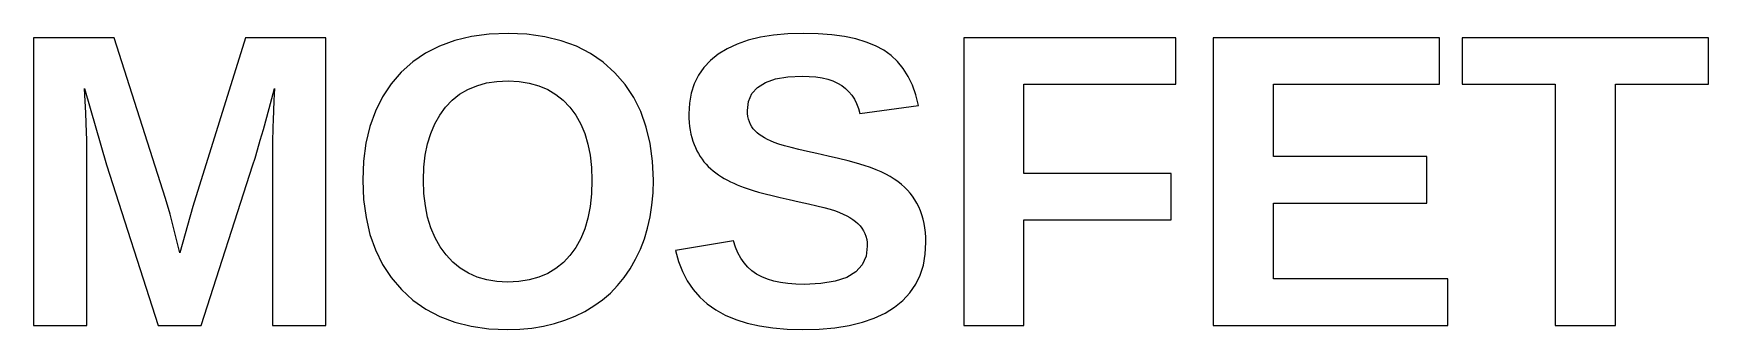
# Model space of a CAD drawing. Header units: metres. Extents: x -84 to 281, y -201 to 77.
# Drawn here: x -83.66 to -55.85, y 45.6 to 50.51 of the extents above; entities that cross this region are included whole.
import ezdxf

# ---------------------------------------------------------------- set-up
doc = ezdxf.new("R2010")
doc.units = ezdxf.units.M

msp = doc.modelspace()

# ---------------------------------------------------------------- linework, layer by layer
for p, q in [((-82.3242, 50.443), (-83.6635, 50.443)), ((-83.6635, 50.443), (-83.6635, 45.6656)), ((-81.4697, 47.7712), (-82.3242, 50.443)), ((-80.1406, 50.443), (-81.0188, 47.639)), ((-78.8081, 50.443), (-80.1406, 50.443)), ((-78.8081, 45.6656), (-78.8081, 50.443)), ((-76.6652, 50.3959), (-76.9186, 50.3038)), ((-76.3916, 50.4616), (-76.6652, 50.3959)), ((-76.0976, 50.5011), (-76.3916, 50.4616)), ((-75.7832, 50.5142), (-76.0976, 50.5011)), ((-75.4688, 50.5009), (-75.7832, 50.5142)), ((-75.1747, 50.4611), (-75.4688, 50.5009)), ((-74.9009, 50.3947), (-75.1747, 50.4611)), ((-74.6473, 50.3017), (-74.9009, 50.3947)), ((-71.795, 50.4018), (-71.9792, 50.3386)), ((-71.5928, 50.451), (-71.795, 50.4018)), ((-71.3725, 50.4861), (-71.5928, 50.451)), ((-71.1342, 50.5072), (-71.3725, 50.4861)), ((-70.8778, 50.5142), (-71.1342, 50.5072)), ((-70.633, 50.5085), (-70.8778, 50.5142)), ((-70.4063, 50.4915), (-70.633, 50.5085)), ((-70.1976, 50.4632), (-70.4063, 50.4915)), ((-70.007, 50.4234), (-70.1976, 50.4632)), ((-69.8345, 50.3724), (-70.007, 50.4234)), ((-69.68, 50.3099), (-69.8345, 50.3724)), ((-64.693, 50.443), (-68.2159, 50.443)), ((-68.2159, 50.443), (-68.2159, 45.6656)), ((-64.693, 49.67), (-64.693, 50.443)), ((-60.3165, 50.443), (-64.0734, 50.443)), ((-64.0734, 50.443), (-64.0734, 45.6656)), ((-60.3165, 49.67), (-60.3165, 50.443)), ((-55.8475, 50.443), (-59.9366, 50.443)), ((-59.9366, 50.443), (-59.9366, 49.67)), ((-55.8475, 49.67), (-55.8475, 50.443)), ((-77.1516, 50.1855), (-77.3642, 50.0409)), ((-76.9186, 50.3038), (-77.1516, 50.1855)), ((-74.414, 50.1821), (-74.6473, 50.3017)), ((-74.201, 50.0359), (-74.414, 50.1821)), ((-72.2934, 50.1701), (-72.4224, 50.0656)), ((-72.1453, 50.2614), (-72.2934, 50.1701)), ((-71.9792, 50.3386), (-72.1453, 50.2614)), ((-69.5436, 50.2362), (-69.68, 50.3099)), ((-69.4227, 50.1493), (-69.5436, 50.2362)), ((-69.3147, 50.0477), (-69.4227, 50.1493)), ((-77.5565, 49.87), (-77.7256, 49.6756)), ((-77.3642, 50.0409), (-77.5565, 49.87)), ((-74.0083, 49.8632), (-74.201, 50.0359)), ((-73.8387, 49.6673), (-74.0083, 49.8632)), ((-72.621, 49.8194), (-72.6905, 49.6777)), ((-72.5317, 49.9486), (-72.621, 49.8194)), ((-72.4224, 50.0656), (-72.5317, 49.9486)), ((-71.3432, 49.7591), (-71.1392, 49.7939)), ((-71.1392, 49.7939), (-70.8981, 49.8056)), ((-70.8981, 49.8056), (-70.7801, 49.8024)), ((-70.7801, 49.8024), (-70.6702, 49.7928)), ((-70.6702, 49.7928), (-70.5684, 49.7769)), ((-69.2197, 49.9312), (-69.3147, 50.0477)), ((-69.1375, 49.8), (-69.2197, 49.9312)), ((-69.0684, 49.6539), (-69.1375, 49.8)), ((-82.805, 49.3882), (-82.8158, 49.6021)), ((-82.8158, 49.6021), (-82.453, 48.3307)), ((-79.7287, 49.3528), (-79.6625, 49.6021)), ((-79.6625, 49.6021), (-79.6707, 49.4022)), ((-77.7256, 49.6756), (-77.8687, 49.4606)), ((-76.5866, 49.5053), (-76.4508, 49.5853)), ((-76.4508, 49.5853), (-76.3026, 49.6475)), ((-76.3026, 49.6475), (-76.1419, 49.692)), ((-76.1419, 49.692), (-75.9688, 49.7187)), ((-75.9688, 49.7187), (-75.7832, 49.7276)), ((-75.7832, 49.7276), (-75.6003, 49.7186)), ((-75.6003, 49.7186), (-75.4295, 49.6917)), ((-75.4295, 49.6917), (-75.2707, 49.6469)), ((-75.2707, 49.6469), (-75.1239, 49.5842)), ((-75.1239, 49.5842), (-74.9892, 49.5035)), ((-73.6952, 49.4516), (-73.8387, 49.6673)), ((-72.7402, 49.5236), (-72.77, 49.3571)), ((-72.6905, 49.6777), (-72.7402, 49.5236)), ((-71.7883, 49.3871), (-71.7326, 49.515)), ((-71.7326, 49.515), (-71.6399, 49.6196)), ((-71.6399, 49.6196), (-71.5101, 49.7009)), ((-71.5101, 49.7009), (-71.3432, 49.7591)), ((-70.5684, 49.7769), (-70.4746, 49.7546)), ((-70.4746, 49.7546), (-70.389, 49.726)), ((-70.389, 49.726), (-70.3115, 49.6909)), ((-70.3115, 49.6909), (-70.2421, 49.6496)), ((-70.2421, 49.6496), (-70.1798, 49.6019)), ((-70.1798, 49.6019), (-70.1239, 49.548)), ((-70.1239, 49.548), (-70.0742, 49.4879)), ((-69.0121, 49.493), (-69.0684, 49.6539)), ((-67.2157, 48.1916), (-67.2157, 49.67)), ((-67.2157, 49.67), (-64.693, 49.67)), ((-63.0732, 48.4697), (-63.0732, 49.67)), ((-63.0732, 49.67), (-60.3165, 49.67)), ((-59.9366, 49.67), (-58.3939, 49.67)), ((-58.3939, 49.67), (-58.3939, 45.6656)), ((-57.3936, 49.67), (-55.8475, 49.67)), ((-57.3936, 45.6656), (-57.3936, 49.67)), ((-82.7959, 49.1961), (-82.805, 49.3882)), ((-79.7898, 49.1261), (-79.7287, 49.3528)), ((-79.6707, 49.4022), (-79.6776, 49.2287)), ((-77.8687, 49.4606), (-77.9858, 49.225)), ((-76.9179, 49.1604), (-76.8208, 49.2919)), ((-76.8208, 49.2919), (-76.7099, 49.4075)), ((-76.7099, 49.4075), (-76.5866, 49.5053)), ((-74.9892, 49.5035), (-74.8665, 49.405)), ((-74.8665, 49.405), (-74.7559, 49.2885)), ((-74.7559, 49.2885), (-74.6587, 49.1562)), ((-73.5778, 49.2162), (-73.6952, 49.4516)), ((-72.77, 49.3571), (-72.7799, 49.1783)), ((-71.8068, 49.236), (-71.7883, 49.3871)), ((-71.8048, 49.1841), (-71.8068, 49.236)), ((-70.0742, 49.4879), (-70.0309, 49.4215)), ((-70.0309, 49.4215), (-69.9938, 49.3489)), ((-69.9938, 49.3489), (-69.9631, 49.2701)), ((-69.9631, 49.2701), (-69.9386, 49.1851)), ((-69.9386, 49.1851), (-68.9689, 49.3173)), ((-68.9689, 49.3173), (-69.0121, 49.493)), ((-82.7884, 49.0257), (-82.7959, 49.1961)), ((-82.7826, 48.877), (-82.7884, 49.0257)), ((-79.8458, 48.9219), (-79.7898, 49.1261)), ((-79.688, 48.9611), (-79.6914, 48.8669)), ((-79.6834, 49.0817), (-79.688, 48.9611)), ((-79.6776, 49.2287), (-79.6834, 49.0817)), ((-78.0769, 48.9688), (-78.1419, 48.6919)), ((-77.9858, 49.225), (-78.0769, 48.9688)), ((-77.0673, 48.8552), (-77.0001, 49.0148)), ((-77.0001, 49.0148), (-76.9179, 49.1604)), ((-74.6587, 49.1562), (-74.5765, 49.0103)), ((-74.5765, 49.0103), (-74.5092, 48.8508)), ((-73.4865, 48.9609), (-73.5778, 49.2162)), ((-73.4213, 48.6859), (-73.4865, 48.9609)), ((-72.7799, 49.1783), (-72.7785, 49.1068)), ((-72.7785, 49.1068), (-72.7745, 49.0377)), ((-72.7745, 49.0377), (-72.7678, 48.9709)), ((-72.7678, 48.9709), (-72.7583, 48.9065)), ((-71.7989, 49.1349), (-71.8048, 49.1841)), ((-71.7891, 49.0886), (-71.7989, 49.1349)), ((-71.7753, 49.045), (-71.7891, 49.0886)), ((-71.7575, 49.0041), (-71.7753, 49.045)), ((-71.7358, 48.9661), (-71.7575, 49.0041)), ((-71.7102, 48.9308), (-71.7358, 48.9661)), ((-82.7784, 48.75), (-82.7826, 48.877)), ((-82.776, 48.6447), (-82.7784, 48.75)), ((-79.9424, 48.5811), (-79.8967, 48.7402)), ((-79.8967, 48.7402), (-79.8458, 48.9219)), ((-79.6956, 48.7017), (-79.6959, 48.6736)), ((-79.6952, 48.7298), (-79.6956, 48.7017)), ((-79.6947, 48.7579), (-79.6952, 48.7298)), ((-79.6936, 48.7992), (-79.6947, 48.7579)), ((-79.6914, 48.8669), (-79.6936, 48.7992)), ((-78.1419, 48.6919), (-78.1809, 48.3945)), ((-77.157, 48.4939), (-77.1196, 48.6816)), ((-77.1196, 48.6816), (-77.0673, 48.8552)), ((-74.5092, 48.8508), (-74.4569, 48.6776)), ((-73.3821, 48.391), (-73.4213, 48.6859)), ((-72.7583, 48.9065), (-72.7462, 48.8445)), ((-72.7462, 48.8445), (-72.7313, 48.7847)), ((-72.7313, 48.7847), (-72.7138, 48.7274)), ((-72.7138, 48.7274), (-72.6938, 48.6722)), ((-71.6807, 48.8976), (-71.7102, 48.9308)), ((-71.6474, 48.8659), (-71.6807, 48.8976)), ((-71.6102, 48.8356), (-71.6474, 48.8659)), ((-71.5693, 48.8068), (-71.6102, 48.8356)), ((-71.5246, 48.7794), (-71.5693, 48.8068)), ((-71.476, 48.7535), (-71.5246, 48.7794)), ((-71.4237, 48.729), (-71.476, 48.7535)), ((-71.3615, 48.7044), (-71.4237, 48.729)), ((-71.2834, 48.6781), (-71.3615, 48.7044)), ((-71.1893, 48.65), (-71.2834, 48.6781)), ((-82.7751, 48.5612), (-82.776, 48.6447)), ((-82.7751, 45.6656), (-82.7751, 48.5612)), ((-80.0185, 48.3307), (-79.983, 48.4446)), ((-79.983, 48.4446), (-79.9424, 48.5811)), ((-79.6963, 48.6174), (-79.6964, 48.5893)), ((-79.6964, 48.5893), (-79.6964, 48.5612)), ((-79.6964, 48.5612), (-79.6964, 45.6656)), ((-79.6961, 48.6455), (-79.6963, 48.6174)), ((-79.6959, 48.6736), (-79.6961, 48.6455)), ((-77.1794, 48.2922), (-77.157, 48.4939)), ((-74.4569, 48.6776), (-74.4195, 48.4908)), ((-74.4195, 48.4908), (-74.3971, 48.2904)), ((-72.6938, 48.6722), (-72.6717, 48.6191)), ((-72.6717, 48.6191), (-72.6475, 48.5681)), ((-72.6475, 48.5681), (-72.6211, 48.5192)), ((-72.6211, 48.5192), (-72.5926, 48.4724)), ((-72.5926, 48.4724), (-72.5619, 48.4276)), ((-72.5619, 48.4276), (-72.5291, 48.3849)), ((-71.0794, 48.6203), (-71.1893, 48.65)), ((-70.9535, 48.5887), (-71.0794, 48.6203)), ((-70.8117, 48.5555), (-70.9535, 48.5887)), ((-70.654, 48.5205), (-70.8117, 48.5555)), ((-70.4653, 48.4793), (-70.654, 48.5205)), ((-70.2927, 48.439), (-70.4653, 48.4793)), ((-70.136, 48.3996), (-70.2927, 48.439)), ((-60.5234, 48.4697), (-63.0732, 48.4697)), ((-60.5234, 47.6966), (-60.5234, 48.4697)), ((-82.453, 48.3307), (-81.5918, 45.6656)), ((-80.8798, 45.6656), (-80.0185, 48.3307)), ((-78.1809, 48.3945), (-78.194, 48.0764)), ((-77.1869, 48.0764), (-77.1794, 48.2922)), ((-74.3971, 48.2904), (-74.3896, 48.0764)), ((-73.3691, 48.0764), (-73.3821, 48.391)), ((-72.5291, 48.3849), (-72.4941, 48.3441)), ((-72.4941, 48.3441), (-72.4571, 48.3051)), ((-72.4571, 48.3051), (-72.418, 48.2677)), ((-72.418, 48.2677), (-72.3768, 48.2321)), ((-72.3768, 48.2321), (-72.3336, 48.1982)), ((-72.3336, 48.1982), (-72.2882, 48.1661)), ((-72.2882, 48.1661), (-72.2408, 48.1357)), ((-72.2408, 48.1357), (-72.1916, 48.1067)), ((-69.9953, 48.3611), (-70.136, 48.3996)), ((-69.8706, 48.3235), (-69.9953, 48.3611)), ((-69.7618, 48.2868), (-69.8706, 48.3235)), ((-69.6691, 48.251), (-69.7618, 48.2868)), ((-69.5868, 48.2148), (-69.6691, 48.251)), ((-69.5096, 48.1769), (-69.5868, 48.2148)), ((-69.4375, 48.1374), (-69.5096, 48.1769)), ((-69.3704, 48.0963), (-69.4375, 48.1374)), ((-64.771, 48.1916), (-67.2157, 48.1916)), ((-64.771, 47.4186), (-64.771, 48.1916)), ((-78.194, 48.0764), (-78.1809, 47.757)), ((-77.1793, 47.8584), (-77.1869, 48.0764)), ((-77.1563, 47.6541), (-77.1793, 47.8584)), ((-74.3971, 47.8524), (-74.4194, 47.6435)), ((-74.3896, 48.0764), (-74.3971, 47.8524)), ((-73.3932, 47.6648), (-73.3751, 47.8669)), ((-73.3751, 47.8669), (-73.3691, 48.0764)), ((-72.1916, 48.1067), (-72.1407, 48.0788)), ((-72.1407, 48.0788), (-72.0881, 48.052)), ((-72.0881, 48.052), (-72.0338, 48.0264)), ((-72.0338, 48.0264), (-71.9779, 48.0018)), ((-71.9779, 48.0018), (-71.9203, 47.9783)), ((-71.9203, 47.9783), (-71.8611, 47.956)), ((-71.8611, 47.956), (-71.7944, 47.9332)), ((-71.7944, 47.9332), (-71.7144, 47.9084)), ((-71.7144, 47.9084), (-71.6211, 47.8816)), ((-71.6211, 47.8816), (-71.5145, 47.8528)), ((-71.5145, 47.8528), (-71.3947, 47.8219)), ((-69.3084, 48.0534), (-69.3704, 48.0963)), ((-69.2514, 48.0089), (-69.3084, 48.0534)), ((-69.1995, 47.9628), (-69.2514, 48.0089)), ((-69.1517, 47.9145), (-69.1995, 47.9628)), ((-69.1073, 47.8636), (-69.1517, 47.9145)), ((-69.0662, 47.81), (-69.1073, 47.8636)), ((-81.3951, 47.5135), (-81.4697, 47.7712)), ((-81.0188, 47.639), (-81.2324, 46.8727)), ((-78.1809, 47.757), (-78.1418, 47.4576)), ((-77.1181, 47.4635), (-77.1563, 47.6541)), ((-74.4194, 47.6435), (-74.4566, 47.4497)), ((-73.4233, 47.47), (-73.3932, 47.6648)), ((-71.3947, 47.8219), (-71.2615, 47.7891)), ((-71.2615, 47.7891), (-71.1151, 47.7543)), ((-71.1151, 47.7543), (-70.946, 47.7192)), ((-70.946, 47.7192), (-70.7934, 47.6856)), ((-70.7934, 47.6856), (-70.6571, 47.6536)), ((-70.6571, 47.6536), (-70.5372, 47.623)), ((-70.5372, 47.623), (-70.4337, 47.5941)), ((-70.4337, 47.5941), (-70.3466, 47.5666)), ((-70.3466, 47.5666), (-70.276, 47.5406)), ((-69.0284, 47.7538), (-69.0662, 47.81)), ((-68.9939, 47.695), (-69.0284, 47.7538)), ((-68.9628, 47.6335), (-68.9939, 47.695)), ((-68.935, 47.5694), (-68.9628, 47.6335)), ((-68.9107, 47.5026), (-68.935, 47.5694)), ((-63.0732, 46.4387), (-63.0732, 47.6966)), ((-63.0732, 47.6966), (-60.5234, 47.6966)), ((-81.2324, 46.8727), (-81.3951, 47.5135)), ((-78.1418, 47.4576), (-78.0766, 47.1782)), ((-77.0646, 47.2864), (-77.1181, 47.4635)), ((-74.4566, 47.4497), (-74.5087, 47.2709)), ((-73.4654, 47.2825), (-73.4233, 47.47)), ((-70.276, 47.5406), (-70.2155, 47.5145)), ((-70.2155, 47.5145), (-70.159, 47.4867)), ((-70.159, 47.4867), (-70.1066, 47.457)), ((-70.1066, 47.457), (-70.0581, 47.4255)), ((-70.0581, 47.4255), (-70.0137, 47.3922)), ((-70.0137, 47.3922), (-69.9733, 47.3571)), ((-69.9733, 47.3571), (-69.9369, 47.3202)), ((-69.9369, 47.3202), (-69.905, 47.281)), ((-68.8901, 47.433), (-68.9107, 47.5026)), ((-68.8733, 47.3605), (-68.8901, 47.433)), ((-68.8602, 47.2852), (-68.8733, 47.3605)), ((-67.2157, 47.4186), (-64.771, 47.4186)), ((-67.2157, 45.6656), (-67.2157, 47.4186)), ((-78.0766, 47.1782), (-77.9852, 46.9188)), ((-76.9958, 47.123), (-77.0646, 47.2864)), ((-76.9117, 46.9732), (-76.9958, 47.123)), ((-74.5756, 47.1073), (-74.6575, 46.9587)), ((-74.5087, 47.2709), (-74.5756, 47.1073)), ((-73.5858, 46.9296), (-73.5196, 47.1024)), ((-73.5196, 47.1024), (-73.4654, 47.2825)), ((-72.0374, 47.0693), (-73.0037, 46.91)), ((-72.0055, 46.9651), (-72.0374, 47.0693)), ((-69.905, 47.281), (-69.8779, 47.2389)), ((-69.8779, 47.2389), (-69.8558, 47.1938)), ((-69.8558, 47.1938), (-69.8386, 47.1459)), ((-69.8386, 47.1459), (-69.8263, 47.095)), ((-69.8263, 47.095), (-69.819, 47.0413)), ((-69.819, 47.0413), (-69.8165, 46.9846)), ((-68.8509, 47.207), (-68.8602, 47.2852)), ((-68.854, 46.8484), (-68.8434, 47.0422)), ((-68.8453, 47.1261), (-68.8509, 47.207)), ((-68.8434, 47.0422), (-68.8453, 47.1261)), ((-77.9852, 46.9188), (-77.8679, 46.6795)), ((-76.8123, 46.8371), (-76.9117, 46.9732)), ((-76.6996, 46.717), (-76.8123, 46.8371)), ((-74.7542, 46.8252), (-74.8646, 46.7083)), ((-74.6575, 46.9587), (-74.7542, 46.8252)), ((-73.7536, 46.6078), (-73.6641, 46.7642)), ((-73.6641, 46.7642), (-73.5858, 46.9296)), ((-73.0037, 46.91), (-72.9535, 46.7279)), ((-71.966, 46.8694), (-72.0055, 46.9651)), ((-71.9188, 46.7821), (-71.966, 46.8694)), ((-71.8641, 46.7034), (-71.9188, 46.7821)), ((-69.8379, 46.8155), (-69.902, 46.6724)), ((-69.8165, 46.9846), (-69.8379, 46.8155)), ((-68.8859, 46.6682), (-68.854, 46.8484)), ((-77.8679, 46.6795), (-77.7244, 46.4601)), ((-77.7244, 46.4601), (-77.5548, 46.2607)), ((-76.5759, 46.6154), (-76.6996, 46.717)), ((-76.441, 46.5322), (-76.5759, 46.6154)), ((-76.295, 46.4676), (-76.441, 46.5322)), ((-76.1378, 46.4214), (-76.295, 46.4676)), ((-75.2709, 46.4654), (-75.4314, 46.4204)), ((-75.1229, 46.5284), (-75.2709, 46.4654)), ((-74.9875, 46.6093), (-75.1229, 46.5284)), ((-74.8646, 46.7083), (-74.9875, 46.6093)), ((-73.9636, 46.3277), (-73.8534, 46.4624)), ((-73.8534, 46.4624), (-73.7536, 46.6078)), ((-72.9535, 46.7279), (-72.888, 46.5596)), ((-72.888, 46.5596), (-72.8073, 46.4049)), ((-71.8018, 46.6332), (-71.8641, 46.7034)), ((-71.7318, 46.5715), (-71.8018, 46.6332)), ((-71.6543, 46.5183), (-71.7318, 46.5715)), ((-71.5684, 46.4729), (-71.6543, 46.5183)), ((-71.4735, 46.4345), (-71.5684, 46.4729)), ((-70.1586, 46.4642), (-70.351, 46.3992)), ((-70.0089, 46.5553), (-70.1586, 46.4642)), ((-69.902, 46.6724), (-70.0089, 46.5553)), ((-69.0134, 46.3481), (-68.939, 46.5014)), ((-68.939, 46.5014), (-68.8859, 46.6682)), ((-77.5548, 46.2607), (-77.3623, 46.0848)), ((-75.9695, 46.3937), (-76.1378, 46.4214)), ((-75.79, 46.3844), (-75.9695, 46.3937)), ((-75.6044, 46.3934), (-75.79, 46.3844)), ((-75.4314, 46.4204), (-75.6044, 46.3934)), ((-74.2152, 46.0911), (-74.0842, 46.204)), ((-74.0842, 46.204), (-73.9636, 46.3277)), ((-72.8073, 46.4049), (-72.7114, 46.264)), ((-72.7114, 46.264), (-72.6003, 46.1367)), ((-71.3696, 46.403), (-71.4735, 46.4345)), ((-71.2568, 46.3786), (-71.3696, 46.403)), ((-71.1349, 46.3611), (-71.2568, 46.3786)), ((-71.004, 46.3506), (-71.1349, 46.3611)), ((-70.8642, 46.3471), (-71.004, 46.3506)), ((-70.5862, 46.3601), (-70.8642, 46.3471)), ((-70.351, 46.3992), (-70.5862, 46.3601)), ((-69.2258, 46.0819), (-69.109, 46.2082)), ((-69.109, 46.2082), (-69.0134, 46.3481)), ((-60.1776, 46.4387), (-63.0732, 46.4387)), ((-60.1776, 45.6656), (-60.1776, 46.4387)), ((-77.3623, 46.0848), (-77.1499, 45.936)), ((-77.1499, 45.936), (-76.9176, 45.8143)), ((-74.669, 45.8183), (-74.5083, 45.8979)), ((-74.5083, 45.8979), (-74.3566, 45.9891)), ((-74.3566, 45.9891), (-74.2152, 46.0911)), ((-72.6003, 46.1367), (-72.4739, 46.0232)), ((-72.4739, 46.0232), (-72.3324, 45.9233)), ((-72.3324, 45.9233), (-72.1751, 45.837)), ((-69.5226, 45.8706), (-69.3639, 45.9691)), ((-69.3639, 45.9691), (-69.2258, 46.0819)), ((-83.6635, 45.6656), (-82.7751, 45.6656)), ((-81.5918, 45.6656), (-80.8798, 45.6656)), ((-79.6964, 45.6656), (-78.8081, 45.6656)), ((-76.9176, 45.8143), (-76.6655, 45.7196)), ((-76.6655, 45.7196), (-76.3935, 45.6519)), ((-76.3935, 45.6519), (-76.1017, 45.6114)), ((-75.5845, 45.604), (-75.3864, 45.6223)), ((-75.3864, 45.6223), (-75.1959, 45.6529)), ((-75.1959, 45.6529), (-75.0128, 45.6958)), ((-75.0128, 45.6958), (-74.8372, 45.7509)), ((-74.8372, 45.7509), (-74.669, 45.8183)), ((-72.1751, 45.837), (-72.0016, 45.7639)), ((-72.0016, 45.7639), (-71.8119, 45.7041)), ((-71.8119, 45.7041), (-71.6061, 45.6576)), ((-71.6061, 45.6576), (-71.384, 45.6244)), ((-71.384, 45.6244), (-71.1458, 45.6045)), ((-70.6136, 45.6054), (-70.3556, 45.6281)), ((-70.3556, 45.6281), (-70.1176, 45.666)), ((-70.1176, 45.666), (-69.8994, 45.7191)), ((-69.8994, 45.7191), (-69.701, 45.7872)), ((-69.701, 45.7872), (-69.5226, 45.8706)), ((-68.2159, 45.6656), (-67.2157, 45.6656)), ((-64.0734, 45.6656), (-60.1776, 45.6656)), ((-58.3939, 45.6656), (-57.3936, 45.6656)), ((-76.1017, 45.6114), (-75.79, 45.5978)), ((-75.79, 45.5978), (-75.5845, 45.604)), ((-71.1458, 45.6045), (-70.8914, 45.5978)), ((-70.8914, 45.5978), (-70.6136, 45.6054))]:
    msp.add_line(p, q)

doc.saveas('drawing.dxf')
